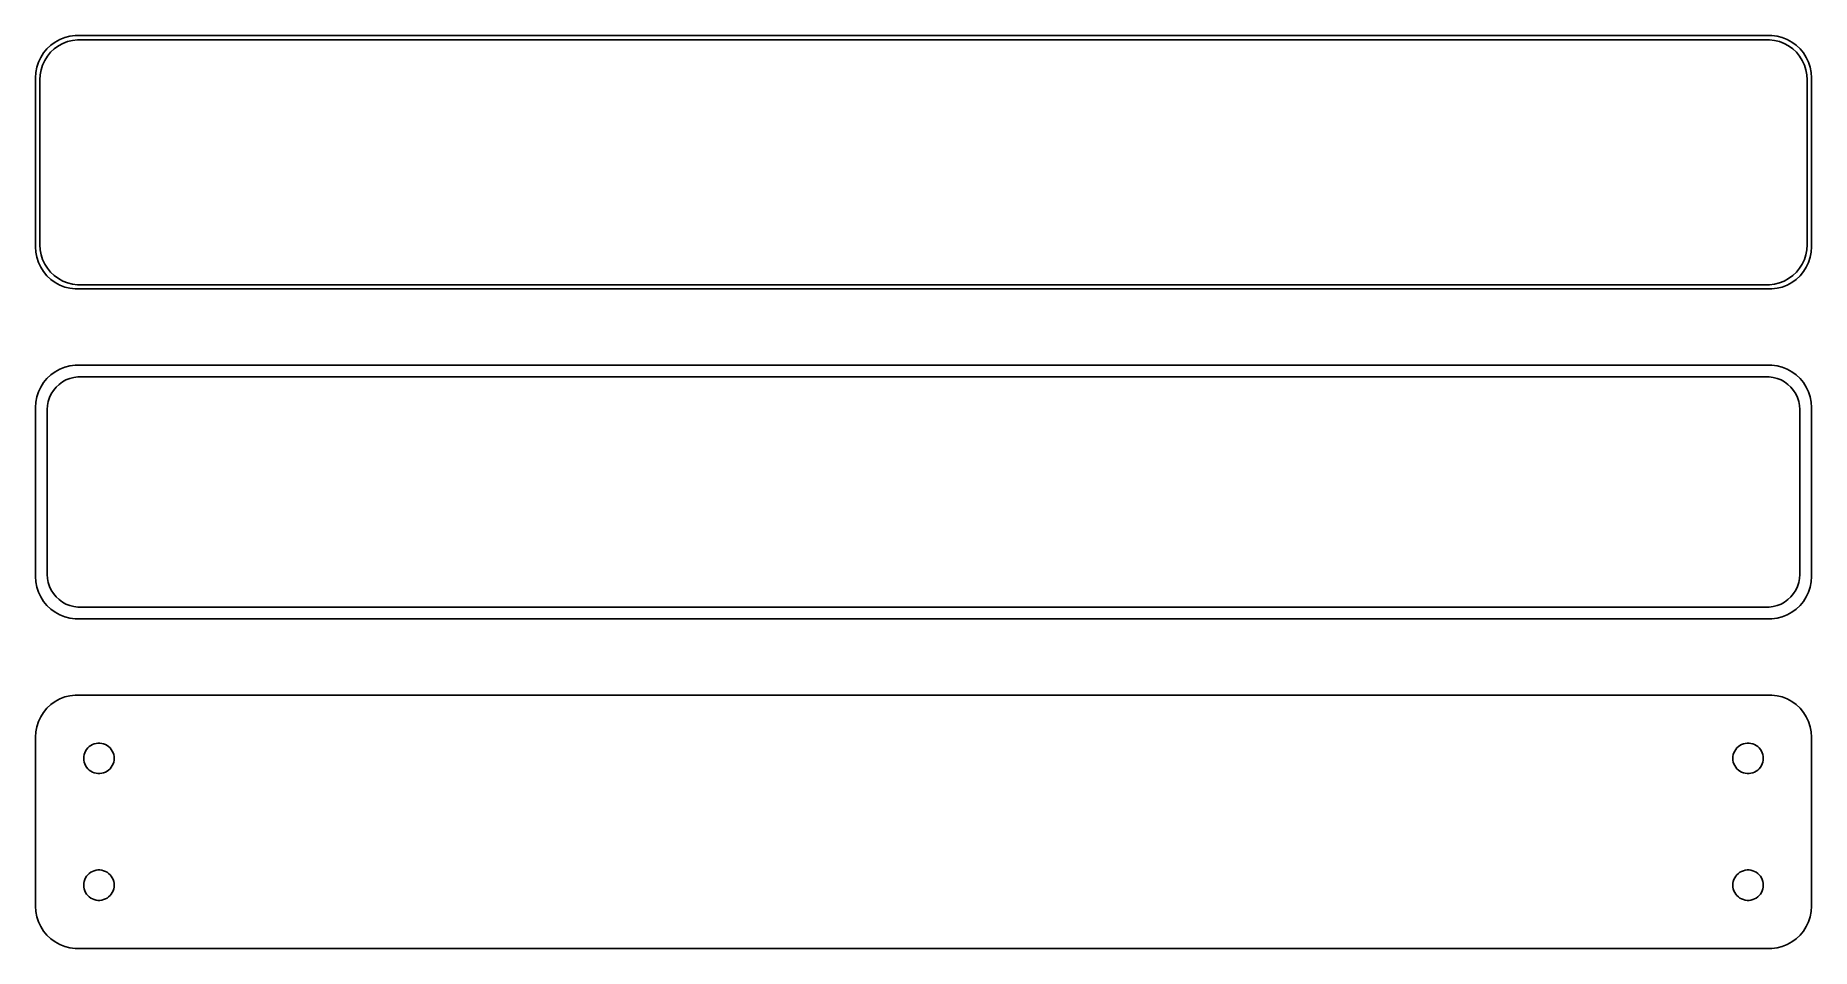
# Model space of a CAD drawing. Header units: metres. Extents: x -105 to 105, y 63 to 171.
import ezdxf

# ---------------------------------------------------------------- set-up
doc = ezdxf.new("R2010")
doc.units = ezdxf.units.M

msp = doc.modelspace()

# ---------------------------------------------------------------- linework, layer by layer
for p, q in [((-102.679, 170.222), (-103.187, 169.853)), ((-102.129, 170.524), (-102.679, 170.222)), ((-101.545, 170.755), (-102.129, 170.524)), ((-101.772, 170.048), (-101.218, 170.268)), ((-100.937, 170.911), (-101.545, 170.755)), ((-101.218, 170.268), (-100.64, 170.416)), ((-100.314, 170.99), (-100.937, 170.911)), ((-100.64, 170.416), (-100.048, 170.491)), ((100.314, 170.99), (-100.314, 170.99)), ((-100.048, 170.491), (100.048, 170.491)), ((100.048, 170.491), (100.64, 170.416)), ((100.937, 170.911), (100.314, 170.99)), ((100.64, 170.416), (101.218, 170.268)), ((101.545, 170.755), (100.937, 170.911)), ((101.218, 170.268), (101.772, 170.048)), ((102.129, 170.524), (101.545, 170.755)), ((102.679, 170.222), (102.129, 170.524)), ((103.187, 169.853), (102.679, 170.222)), ((-104.382, 168.409), (-104.649, 167.841)), ((-104.045, 168.939), (-104.382, 168.409)), ((-104.166, 167.499), (-103.912, 168.038)), ((-103.645, 169.423), (-104.045, 168.939)), ((-103.912, 168.038), (-103.593, 168.542)), ((-103.187, 169.853), (-103.645, 169.423)), ((-103.593, 168.542), (-103.213, 169.002)), ((-103.213, 169.002), (-102.778, 169.41)), ((-102.778, 169.41), (-102.295, 169.761)), ((-102.295, 169.761), (-101.772, 170.048)), ((101.772, 170.048), (102.295, 169.761)), ((102.295, 169.761), (102.778, 169.41)), ((102.778, 169.41), (103.213, 169.002)), ((103.645, 169.423), (103.187, 169.853)), ((103.213, 169.002), (103.593, 168.542)), ((103.593, 168.542), (103.912, 168.038)), ((104.045, 168.939), (103.645, 169.423)), ((103.912, 168.038), (104.166, 167.499)), ((104.382, 168.409), (104.045, 168.939)), ((104.649, 167.841), (104.382, 168.409)), ((-104.961, 166.627), (-105, 166)), ((-105, 166), (-105, 146)), ((-104.843, 167.243), (-104.961, 166.627)), ((-104.649, 167.841), (-104.843, 167.243)), ((-104.5, 165.75), (-104.463, 166.345)), ((-104.463, 166.345), (-104.351, 166.931)), ((-104.351, 166.931), (-104.166, 167.499)), ((104.166, 167.499), (104.351, 166.931)), ((104.351, 166.931), (104.463, 166.345)), ((104.463, 166.345), (104.5, 165.75)), ((104.843, 167.243), (104.649, 167.841)), ((104.961, 166.627), (104.843, 167.243)), ((105, 166), (104.961, 166.627)), ((105, 146), (105, 166)), ((-104.5, 146.25), (-104.5, 165.75)), ((104.5, 165.75), (104.5, 146.25)), ((-105, 146), (-104.961, 145.373)), ((-104.961, 145.373), (-104.843, 144.757)), ((-104.463, 145.655), (-104.5, 146.25)), ((-104.351, 145.069), (-104.463, 145.655)), ((-104.166, 144.501), (-104.351, 145.069)), ((104.351, 145.069), (104.166, 144.501)), ((104.463, 145.655), (104.351, 145.069)), ((104.5, 146.25), (104.463, 145.655)), ((104.843, 144.757), (104.961, 145.373)), ((104.961, 145.373), (105, 146)), ((-104.843, 144.757), (-104.649, 144.159)), ((-104.649, 144.159), (-104.382, 143.591)), ((-104.382, 143.591), (-104.045, 143.061)), ((-103.912, 143.962), (-104.166, 144.501)), ((-104.045, 143.061), (-103.645, 142.577)), ((-103.593, 143.458), (-103.912, 143.962)), ((-103.213, 142.998), (-103.593, 143.458)), ((-102.778, 142.59), (-103.213, 142.998)), ((103.213, 142.998), (102.778, 142.59)), ((103.593, 143.458), (103.213, 142.998)), ((103.912, 143.962), (103.593, 143.458)), ((103.645, 142.577), (104.045, 143.061)), ((104.166, 144.501), (103.912, 143.962)), ((104.045, 143.061), (104.382, 143.591)), ((104.382, 143.591), (104.649, 144.159)), ((104.649, 144.159), (104.843, 144.757)), ((-103.645, 142.577), (-103.187, 142.147)), ((-103.187, 142.147), (-102.679, 141.778)), ((-102.295, 142.239), (-102.778, 142.59)), ((-102.679, 141.778), (-102.129, 141.476)), ((-101.772, 141.952), (-102.295, 142.239)), ((-102.129, 141.476), (-101.545, 141.245)), ((-101.218, 141.732), (-101.772, 141.952)), ((-101.545, 141.245), (-100.937, 141.089)), ((-100.64, 141.584), (-101.218, 141.732)), ((-100.937, 141.089), (-100.314, 141.01)), ((-100.048, 141.509), (-100.64, 141.584)), ((-100.314, 141.01), (100.314, 141.01)), ((100.048, 141.509), (-100.048, 141.509)), ((100.64, 141.584), (100.048, 141.509)), ((100.314, 141.01), (100.937, 141.089)), ((101.218, 141.732), (100.64, 141.584)), ((100.937, 141.089), (101.545, 141.245)), ((101.772, 141.952), (101.218, 141.732)), ((101.545, 141.245), (102.129, 141.476)), ((102.295, 142.239), (101.772, 141.952)), ((102.129, 141.476), (102.679, 141.778)), ((102.778, 142.59), (102.295, 142.239)), ((102.679, 141.778), (103.187, 142.147)), ((103.187, 142.147), (103.645, 142.577)), ((-103.645, 130.423), (-104.045, 129.939)), ((-103.187, 130.853), (-103.645, 130.423)), ((-102.679, 131.222), (-103.187, 130.853)), ((-102.129, 131.524), (-102.679, 131.222)), ((-101.545, 131.755), (-102.129, 131.524)), ((-101.823, 130.017), (-101.398, 130.251)), ((-100.937, 131.911), (-101.545, 131.755)), ((-101.398, 130.251), (-100.946, 130.43)), ((-100.946, 130.43), (-100.475, 130.551)), ((-100.314, 131.99), (-100.937, 131.911)), ((-100.475, 130.551), (-99.993, 130.612)), ((100.314, 131.99), (-100.314, 131.99)), ((-99.993, 130.612), (99.993, 130.612)), ((99.993, 130.612), (100.475, 130.551)), ((100.937, 131.911), (100.314, 131.99)), ((100.475, 130.551), (100.946, 130.43)), ((101.545, 131.755), (100.937, 131.911)), ((100.946, 130.43), (101.398, 130.251)), ((101.398, 130.251), (101.823, 130.017)), ((102.129, 131.524), (101.545, 131.755)), ((102.679, 131.222), (102.129, 131.524)), ((103.187, 130.853), (102.679, 131.222)), ((103.645, 130.423), (103.187, 130.853)), ((104.045, 129.939), (103.645, 130.423)), ((-104.843, 128.243), (-104.961, 127.627)), ((-104.649, 128.841), (-104.843, 128.243)), ((-104.382, 129.409), (-104.649, 128.841)), ((-104.045, 129.939), (-104.382, 129.409)), ((-103.498, 127.712), (-103.348, 128.174)), ((-103.348, 128.174), (-103.141, 128.614)), ((-103.141, 128.614), (-102.88, 129.024)), ((-102.88, 129.024), (-102.571, 129.399)), ((-102.571, 129.399), (-102.216, 129.731)), ((-102.216, 129.731), (-101.823, 130.017)), ((101.823, 130.017), (102.216, 129.731)), ((102.216, 129.731), (102.571, 129.399)), ((102.571, 129.399), (102.88, 129.024)), ((102.88, 129.024), (103.141, 128.614)), ((103.141, 128.614), (103.348, 128.174)), ((103.348, 128.174), (103.498, 127.712)), ((104.382, 129.409), (104.045, 129.939)), ((104.649, 128.841), (104.382, 129.409)), ((104.843, 128.243), (104.649, 128.841)), ((104.961, 127.627), (104.843, 128.243)), ((-104.961, 127.627), (-105, 127)), ((-105, 127), (-105, 107)), ((-103.619, 126.75), (-103.589, 127.235)), ((-103.619, 107.25), (-103.619, 126.75)), ((-103.589, 127.235), (-103.498, 127.712)), ((103.498, 127.712), (103.589, 127.235)), ((103.589, 127.235), (103.619, 126.75)), ((103.619, 126.75), (103.619, 107.25)), ((105, 127), (104.961, 127.627)), ((105, 107), (105, 127)), ((-103.589, 106.765), (-103.619, 107.25)), ((103.619, 107.25), (103.589, 106.765)), ((-105, 107), (-104.961, 106.373)), ((-104.961, 106.373), (-104.843, 105.757)), ((-104.843, 105.757), (-104.649, 105.159)), ((-104.649, 105.159), (-104.382, 104.591)), ((-103.498, 106.288), (-103.589, 106.765)), ((-103.348, 105.826), (-103.498, 106.288)), ((-103.141, 105.386), (-103.348, 105.826)), ((-102.88, 104.976), (-103.141, 105.386)), ((103.141, 105.386), (102.88, 104.976)), ((103.348, 105.826), (103.141, 105.386)), ((103.498, 106.288), (103.348, 105.826)), ((103.589, 106.765), (103.498, 106.288)), ((104.382, 104.591), (104.649, 105.159)), ((104.649, 105.159), (104.843, 105.757)), ((104.843, 105.757), (104.961, 106.373)), ((104.961, 106.373), (105, 107)), ((-104.382, 104.591), (-104.045, 104.061)), ((-104.045, 104.061), (-103.645, 103.577)), ((-103.645, 103.577), (-103.187, 103.147)), ((-103.187, 103.147), (-102.679, 102.778)), ((-102.571, 104.601), (-102.88, 104.976)), ((-102.216, 104.269), (-102.571, 104.601)), ((-101.823, 103.983), (-102.216, 104.269)), ((-101.398, 103.749), (-101.823, 103.983)), ((-100.946, 103.57), (-101.398, 103.749)), ((-100.475, 103.449), (-100.946, 103.57)), ((-99.993, 103.388), (-100.475, 103.449)), ((99.993, 103.388), (-99.993, 103.388)), ((100.475, 103.449), (99.993, 103.388)), ((100.946, 103.57), (100.475, 103.449)), ((101.398, 103.749), (100.946, 103.57)), ((101.823, 103.983), (101.398, 103.749)), ((102.216, 104.269), (101.823, 103.983)), ((102.571, 104.601), (102.216, 104.269)), ((102.88, 104.976), (102.571, 104.601)), ((102.679, 102.778), (103.187, 103.147)), ((103.187, 103.147), (103.645, 103.577)), ((103.645, 103.577), (104.045, 104.061)), ((104.045, 104.061), (104.382, 104.591)), ((-102.679, 102.778), (-102.129, 102.476)), ((-102.129, 102.476), (-101.545, 102.245)), ((-101.545, 102.245), (-100.937, 102.089)), ((-100.937, 102.089), (-100.314, 102.01)), ((-100.314, 102.01), (100.314, 102.01)), ((100.314, 102.01), (100.937, 102.089)), ((100.937, 102.089), (101.545, 102.245)), ((101.545, 102.245), (102.129, 102.476)), ((102.129, 102.476), (102.679, 102.778)), ((-102.129, 92.5241), (-102.679, 92.2216)), ((-101.545, 92.7553), (-102.129, 92.5241)), ((-100.937, 92.9114), (-101.545, 92.7553)), ((-100.314, 92.9901), (-100.937, 92.9114)), ((100.314, 92.9901), (-100.314, 92.9901)), ((100.937, 92.9114), (100.314, 92.9901)), ((101.545, 92.7553), (100.937, 92.9114)), ((102.129, 92.5241), (101.545, 92.7553)), ((102.679, 92.2216), (102.129, 92.5241)), ((-104.382, 90.4088), (-104.649, 89.8406)), ((-104.045, 90.9389), (-104.382, 90.4088)), ((-103.645, 91.4227), (-104.045, 90.9389)), ((-103.187, 91.8526), (-103.645, 91.4227)), ((-102.679, 92.2216), (-103.187, 91.8526)), ((103.187, 91.8526), (102.679, 92.2216)), ((103.645, 91.4227), (103.187, 91.8526)), ((104.045, 90.9389), (103.645, 91.4227)), ((104.382, 90.4088), (104.045, 90.9389)), ((104.649, 89.8406), (104.382, 90.4088)), ((-104.961, 88.6267), (-105, 88)), ((-104.843, 89.2434), (-104.961, 88.6267)), ((-104.649, 89.8406), (-104.843, 89.2434)), ((104.843, 89.2434), (104.649, 89.8406)), ((104.961, 88.6267), (104.843, 89.2434)), ((105, 88), (104.961, 88.6267)), ((-105, 88), (-105, 68)), ((-99.2434, 85.9476), (-99.1736, 86.1626)), ((-99.1736, 86.1626), (-99.0773, 86.3671)), ((-99.0773, 86.3671), (-98.9562, 86.558)), ((-98.9562, 86.558), (-98.8121, 86.7322)), ((-98.8121, 86.7322), (-98.6474, 86.8869)), ((-98.6474, 86.8869), (-98.4645, 87.0198)), ((-98.4645, 87.0198), (-98.2664, 87.1287)), ((-98.2664, 87.1287), (-98.0562, 87.2119)), ((-98.0562, 87.2119), (-97.8373, 87.2681)), ((-97.8373, 87.2681), (-97.613, 87.2964)), ((-97.613, 87.2964), (-97.387, 87.2964)), ((-97.387, 87.2964), (-97.1627, 87.2681)), ((-97.1627, 87.2681), (-96.9438, 87.2119)), ((-96.9438, 87.2119), (-96.7336, 87.1287)), ((-96.7336, 87.1287), (-96.5355, 87.0198)), ((-96.5355, 87.0198), (-96.3526, 86.8869)), ((-96.3526, 86.8869), (-96.1879, 86.7322)), ((-96.1879, 86.7322), (-96.0438, 86.558)), ((-96.0438, 86.558), (-95.9226, 86.3671)), ((-95.9226, 86.3671), (-95.8264, 86.1626)), ((-95.8264, 86.1626), (-95.7565, 85.9476)), ((95.7565, 85.9476), (95.8264, 86.1626)), ((95.8264, 86.1626), (95.9226, 86.3671)), ((95.9226, 86.3671), (96.0438, 86.558)), ((96.0438, 86.558), (96.1879, 86.7322)), ((96.1879, 86.7322), (96.3526, 86.8869)), ((96.3526, 86.8869), (96.5355, 87.0198)), ((96.5355, 87.0198), (96.7336, 87.1287)), ((96.7336, 87.1287), (96.9438, 87.2119)), ((96.9438, 87.2119), (97.1627, 87.2681)), ((97.1627, 87.2681), (97.387, 87.2964)), ((97.387, 87.2964), (97.613, 87.2964)), ((97.613, 87.2964), (97.8373, 87.2681)), ((97.8373, 87.2681), (98.0562, 87.2119)), ((98.0562, 87.2119), (98.2664, 87.1287)), ((98.2664, 87.1287), (98.4645, 87.0198)), ((98.4645, 87.0198), (98.6474, 86.8869)), ((98.6474, 86.8869), (98.8121, 86.7322)), ((98.8121, 86.7322), (98.9562, 86.558)), ((98.9562, 86.558), (99.0773, 86.3671)), ((99.0773, 86.3671), (99.1736, 86.1626)), ((99.1736, 86.1626), (99.2434, 85.9476)), ((105, 68), (105, 88)), ((-99.3, 85.5), (-99.2858, 85.7256)), ((-99.2858, 85.2744), (-99.3, 85.5)), ((-99.2858, 85.7256), (-99.2434, 85.9476)), ((-99.2434, 85.0524), (-99.2858, 85.2744)), ((-99.1736, 84.8374), (-99.2434, 85.0524)), ((-99.0773, 84.6328), (-99.1736, 84.8374)), ((-98.9562, 84.442), (-99.0773, 84.6328)), ((-98.8121, 84.2678), (-98.9562, 84.442)), ((-98.6474, 84.1131), (-98.8121, 84.2678)), ((-98.4645, 83.9802), (-98.6474, 84.1131)), ((-96.3526, 84.1131), (-96.5355, 83.9802)), ((-96.1879, 84.2678), (-96.3526, 84.1131)), ((-96.0438, 84.442), (-96.1879, 84.2678)), ((-95.9226, 84.6328), (-96.0438, 84.442)), ((-95.8264, 84.8374), (-95.9226, 84.6328)), ((-95.7565, 85.0524), (-95.8264, 84.8374)), ((-95.7565, 85.9476), (-95.7142, 85.7256)), ((-95.7142, 85.2744), (-95.7565, 85.0524)), ((-95.7142, 85.7256), (-95.7, 85.5)), ((-95.7, 85.5), (-95.7142, 85.2744)), ((95.7, 85.5), (95.7142, 85.7256)), ((95.7142, 85.2744), (95.7, 85.5)), ((95.7142, 85.7256), (95.7565, 85.9476)), ((95.7565, 85.0524), (95.7142, 85.2744)), ((95.8264, 84.8374), (95.7565, 85.0524)), ((95.9226, 84.6328), (95.8264, 84.8374)), ((96.0438, 84.442), (95.9226, 84.6328)), ((96.1879, 84.2678), (96.0438, 84.442)), ((96.3526, 84.1131), (96.1879, 84.2678)), ((96.5355, 83.9802), (96.3526, 84.1131)), ((98.6474, 84.1131), (98.4645, 83.9802)), ((98.8121, 84.2678), (98.6474, 84.1131)), ((98.9562, 84.442), (98.8121, 84.2678)), ((99.0773, 84.6328), (98.9562, 84.442)), ((99.1736, 84.8374), (99.0773, 84.6328)), ((99.2434, 85.0524), (99.1736, 84.8374)), ((99.2434, 85.9476), (99.2858, 85.7256)), ((99.2858, 85.2744), (99.2434, 85.0524)), ((99.2858, 85.7256), (99.3, 85.5)), ((99.3, 85.5), (99.2858, 85.2744)), ((-98.2664, 83.8713), (-98.4645, 83.9802)), ((-98.0562, 83.7881), (-98.2664, 83.8713)), ((-97.8373, 83.7319), (-98.0562, 83.7881)), ((-97.613, 83.7036), (-97.8373, 83.7319)), ((-97.387, 83.7036), (-97.613, 83.7036)), ((-97.1627, 83.7319), (-97.387, 83.7036)), ((-96.9438, 83.7881), (-97.1627, 83.7319)), ((-96.7336, 83.8713), (-96.9438, 83.7881)), ((-96.5355, 83.9802), (-96.7336, 83.8713)), ((96.7336, 83.8713), (96.5355, 83.9802)), ((96.9438, 83.7881), (96.7336, 83.8713)), ((97.1627, 83.7319), (96.9438, 83.7881)), ((97.387, 83.7036), (97.1627, 83.7319)), ((97.613, 83.7036), (97.387, 83.7036)), ((97.8373, 83.7319), (97.613, 83.7036)), ((98.0562, 83.7881), (97.8373, 83.7319)), ((98.2664, 83.8713), (98.0562, 83.7881)), ((98.4645, 83.9802), (98.2664, 83.8713)), ((-99.0773, 71.3672), (-98.9562, 71.558)), ((-98.9562, 71.558), (-98.8121, 71.7322)), ((-98.8121, 71.7322), (-98.6474, 71.8869)), ((-98.6474, 71.8869), (-98.4645, 72.0198)), ((-98.4645, 72.0198), (-98.2664, 72.1287)), ((-98.2664, 72.1287), (-98.0562, 72.2119)), ((-98.0562, 72.2119), (-97.8373, 72.2681)), ((-97.8373, 72.2681), (-97.613, 72.2964)), ((-97.613, 72.2964), (-97.387, 72.2964)), ((-97.387, 72.2964), (-97.1627, 72.2681)), ((-97.1627, 72.2681), (-96.9438, 72.2119)), ((-96.9438, 72.2119), (-96.7336, 72.1287)), ((-96.7336, 72.1287), (-96.5355, 72.0198)), ((-96.5355, 72.0198), (-96.3526, 71.8869)), ((-96.3526, 71.8869), (-96.1879, 71.7322)), ((-96.1879, 71.7322), (-96.0438, 71.558)), ((-96.0438, 71.558), (-95.9226, 71.3672)), ((95.9226, 71.3672), (96.0438, 71.558)), ((96.0438, 71.558), (96.1879, 71.7322)), ((96.1879, 71.7322), (96.3526, 71.8869)), ((96.3526, 71.8869), (96.5355, 72.0198)), ((96.5355, 72.0198), (96.7336, 72.1287)), ((96.7336, 72.1287), (96.9438, 72.2119)), ((96.9438, 72.2119), (97.1627, 72.2681)), ((97.1627, 72.2681), (97.387, 72.2964)), ((97.387, 72.2964), (97.613, 72.2964)), ((97.613, 72.2964), (97.8373, 72.2681)), ((97.8373, 72.2681), (98.0562, 72.2119)), ((98.0562, 72.2119), (98.2664, 72.1287)), ((98.2664, 72.1287), (98.4645, 72.0198)), ((98.4645, 72.0198), (98.6474, 71.8869)), ((98.6474, 71.8869), (98.8121, 71.7322)), ((98.8121, 71.7322), (98.9562, 71.558)), ((98.9562, 71.558), (99.0773, 71.3672)), ((-99.3, 70.5), (-99.2858, 70.7256)), ((-99.2858, 70.2744), (-99.3, 70.5)), ((-99.2858, 70.7256), (-99.2434, 70.9476)), ((-99.2434, 70.0524), (-99.2858, 70.2744)), ((-99.2434, 70.9476), (-99.1736, 71.1626)), ((-99.1736, 69.8374), (-99.2434, 70.0524)), ((-99.1736, 71.1626), (-99.0773, 71.3672)), ((-99.0773, 69.6329), (-99.1736, 69.8374)), ((-98.9562, 69.442), (-99.0773, 69.6329)), ((-98.8121, 69.2678), (-98.9562, 69.442)), ((-96.0438, 69.442), (-96.1879, 69.2678)), ((-95.9226, 69.6329), (-96.0438, 69.442)), ((-95.9226, 71.3672), (-95.8264, 71.1626)), ((-95.8264, 69.8374), (-95.9226, 69.6329)), ((-95.8264, 71.1626), (-95.7565, 70.9476)), ((-95.7565, 70.0524), (-95.8264, 69.8374)), ((-95.7565, 70.9476), (-95.7142, 70.7256)), ((-95.7142, 70.2744), (-95.7565, 70.0524)), ((-95.7142, 70.7256), (-95.7, 70.5)), ((-95.7, 70.5), (-95.7142, 70.2744)), ((95.7, 70.5), (95.7142, 70.7256)), ((95.7142, 70.2744), (95.7, 70.5)), ((95.7142, 70.7256), (95.7565, 70.9476)), ((95.7565, 70.0524), (95.7142, 70.2744)), ((95.7565, 70.9476), (95.8264, 71.1626)), ((95.8264, 69.8374), (95.7565, 70.0524)), ((95.8264, 71.1626), (95.9226, 71.3672)), ((95.9226, 69.6329), (95.8264, 69.8374)), ((96.0438, 69.442), (95.9226, 69.6329)), ((96.1879, 69.2678), (96.0438, 69.442)), ((98.9562, 69.442), (98.8121, 69.2678)), ((99.0773, 69.6329), (98.9562, 69.442)), ((99.0773, 71.3672), (99.1736, 71.1626)), ((99.1736, 69.8374), (99.0773, 69.6329)), ((99.1736, 71.1626), (99.2434, 70.9476)), ((99.2434, 70.0524), (99.1736, 69.8374)), ((99.2434, 70.9476), (99.2858, 70.7256)), ((99.2858, 70.2744), (99.2434, 70.0524)), ((99.2858, 70.7256), (99.3, 70.5)), ((99.3, 70.5), (99.2858, 70.2744)), ((-105, 68), (-104.961, 67.3733)), ((-104.961, 67.3733), (-104.843, 66.7566)), ((-98.6474, 69.1131), (-98.8121, 69.2678)), ((-98.4645, 68.9802), (-98.6474, 69.1131)), ((-98.2664, 68.8713), (-98.4645, 68.9802)), ((-98.0562, 68.7881), (-98.2664, 68.8713)), ((-97.8373, 68.7319), (-98.0562, 68.7881)), ((-97.613, 68.7036), (-97.8373, 68.7319)), ((-97.387, 68.7036), (-97.613, 68.7036)), ((-97.1627, 68.7319), (-97.387, 68.7036)), ((-96.9438, 68.7881), (-97.1627, 68.7319)), ((-96.7336, 68.8713), (-96.9438, 68.7881)), ((-96.5355, 68.9802), (-96.7336, 68.8713)), ((-96.3526, 69.1131), (-96.5355, 68.9802)), ((-96.1879, 69.2678), (-96.3526, 69.1131)), ((96.3526, 69.1131), (96.1879, 69.2678)), ((96.5355, 68.9802), (96.3526, 69.1131)), ((96.7336, 68.8713), (96.5355, 68.9802)), ((96.9438, 68.7881), (96.7336, 68.8713)), ((97.1627, 68.7319), (96.9438, 68.7881)), ((97.387, 68.7036), (97.1627, 68.7319)), ((97.613, 68.7036), (97.387, 68.7036)), ((97.8373, 68.7319), (97.613, 68.7036)), ((98.0562, 68.7881), (97.8373, 68.7319)), ((98.2664, 68.8713), (98.0562, 68.7881)), ((98.4645, 68.9802), (98.2664, 68.8713)), ((98.6474, 69.1131), (98.4645, 68.9802)), ((98.8121, 69.2678), (98.6474, 69.1131)), ((104.843, 66.7566), (104.961, 67.3733)), ((104.961, 67.3733), (105, 68)), ((-104.843, 66.7566), (-104.649, 66.1594)), ((-104.649, 66.1594), (-104.382, 65.5912)), ((-104.382, 65.5912), (-104.045, 65.0611)), ((104.045, 65.0611), (104.382, 65.5912)), ((104.382, 65.5912), (104.649, 66.1594)), ((104.649, 66.1594), (104.843, 66.7566)), ((-104.045, 65.0611), (-103.645, 64.5773)), ((-103.645, 64.5773), (-103.187, 64.1474)), ((-103.187, 64.1474), (-102.679, 63.7784)), ((-102.679, 63.7784), (-102.129, 63.4759)), ((-102.129, 63.4759), (-101.545, 63.2447)), ((-101.545, 63.2447), (-100.937, 63.0886)), ((-100.937, 63.0886), (-100.314, 63.0099)), ((-100.314, 63.0099), (100.314, 63.0099)), ((100.314, 63.0099), (100.937, 63.0886)), ((100.937, 63.0886), (101.545, 63.2447)), ((101.545, 63.2447), (102.129, 63.4759)), ((102.129, 63.4759), (102.679, 63.7784)), ((102.679, 63.7784), (103.187, 64.1474)), ((103.187, 64.1474), (103.645, 64.5773)), ((103.645, 64.5773), (104.045, 65.0611))]:
    msp.add_line(p, q)

doc.saveas('drawing.dxf')
